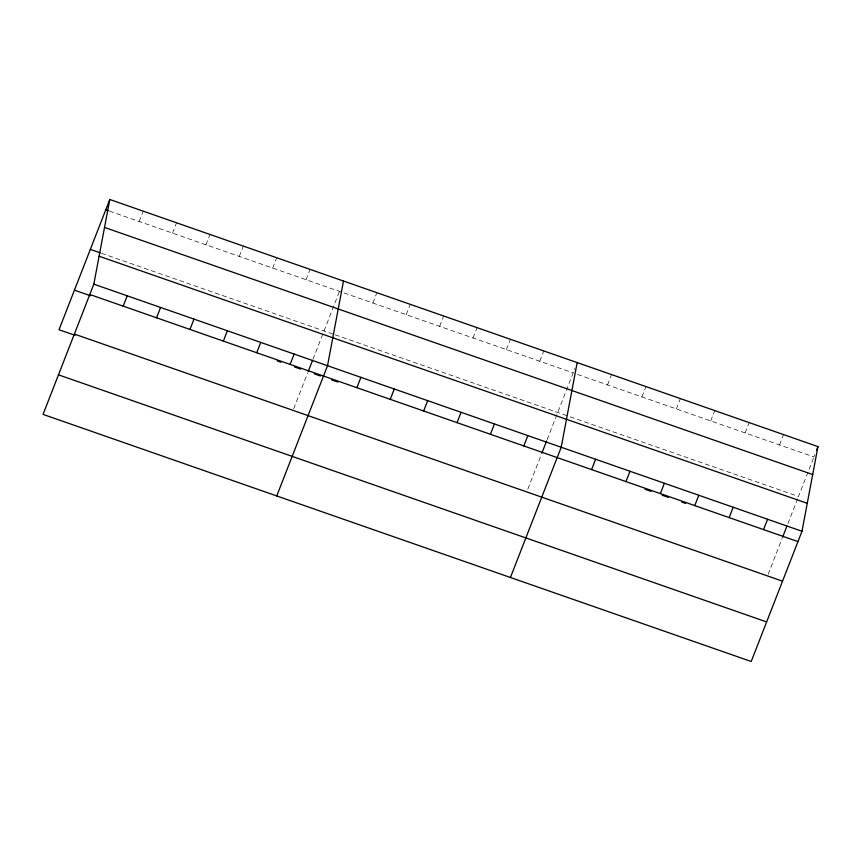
<?xml version="1.0" encoding="UTF-8"?>
<svg xmlns="http://www.w3.org/2000/svg" width="861" height="861" viewBox="0 0 861 861"><rect width="100%" height="100%" fill="white"/><g stroke="black" fill="none" stroke-linecap="round" stroke-linejoin="round"><path stroke-width="0.65" stroke-dasharray="4.3 3.23" d="M139.148 221.471L143.174 211.139M172.534 233.116L176.559 222.795M205.919 244.772L209.944 234.44M239.304 256.417L243.329 246.085M272.689 268.072L276.715 257.74M306.075 279.717L310.1 269.385M293.676 408.803L307.657 372.942M312.952 359.349L323.069 333.411M324.027 330.936L339.46 291.362M372.845 303.018L376.87 292.686M406.231 314.663L410.256 304.331M439.616 326.319L443.641 315.987M473.001 337.964L477.026 327.632M506.376 349.609L510.412 339.288M539.761 361.265L543.797 350.933M527.847 489.113L541.343 454.49M547.122 439.659L574.944 368.325M607.543 384.91L611.568 374.589M641.94 396.91L645.965 386.589M676.337 408.921L680.362 398.589M710.734 420.921L714.759 410.589M745.131 432.922L749.156 422.59M779.528 444.922L783.553 434.59M768.141 574.362L782.122 538.502M787.901 523.671L797.534 498.971M813.441 458.16L798.491 496.496L568.777 416.337M814.818 454.63L813.925 456.922L576.838 374.201M109.476 211.117L573.146 372.91M101.469 253.274L333.917 334.391M335.155 334.821L567.55 415.906"/><path stroke-width="1.29" d="M93.827 284.162L109.788 199.494L817.95 446.601L801.989 531.269L751.212 661.506L43.05 414.399L93.827 284.162L801.989 531.269M343.485 281.041L327.524 365.71L276.747 495.947M577.171 362.578L561.211 447.257L510.433 577.494M109.788 199.494L59.011 329.731L75.09 335.338M123.188 306.139L127.213 295.818M156.573 317.795L160.598 307.463M189.958 329.44L193.983 319.108M223.343 341.096L227.369 330.764M256.729 352.741L260.754 342.409M290.103 364.386L294.139 354.065M308.13 371.704L312.468 360.587M356.874 387.687L360.899 377.355M390.259 399.332L394.284 389.011M423.644 410.988L427.669 400.656M457.03 422.633L461.055 412.311M490.415 434.288L494.44 423.956M523.8 445.933L527.825 435.601M541.827 453.252L546.638 440.897M591.582 469.589L595.608 459.257M625.979 481.59L630.004 471.258M660.376 493.59L664.401 483.258M694.773 505.59L698.798 495.258M729.17 517.59L733.195 507.269M763.556 529.601L767.592 519.269M782.595 537.264L786.932 526.146M816.605 450.045L817.95 446.601M105.763 209.826L108.238 210.687M104.525 227.433L812.676 474.54M90.34 249.389L100.231 252.843M99.101 256.223L807.252 503.33M89.802 294.494L797.953 541.601M74.444 290.157L90.513 295.764M277.22 360.92L280.934 362.212M294.537 366.958L300.715 369.121M314.319 373.868L320.496 376.02M331.625 379.905L337.813 382.058M645.018 489.252L651.153 491.394M662.217 495.258L668.351 497.4M681.869 502.114L685.55 503.405M74.369 334.068L782.531 581.164M58.473 374.836L766.634 621.933"/></g></svg>
